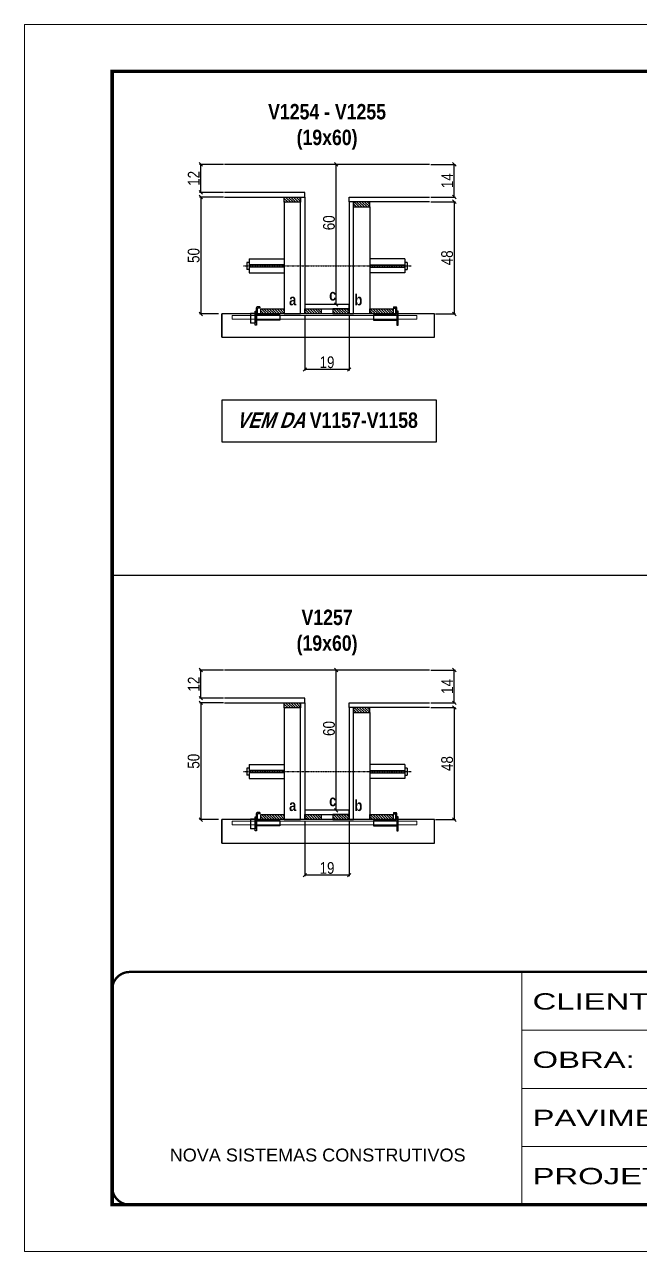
# Model space of a CAD drawing. Extents: x 3309 to 9563, y -2522 to 14608.
# Drawn here: x 8078 to 8605, y 4369 to 5419 of the extents above; entities that cross this region are included whole.
import ezdxf

# ---------------------------------------------------------------- set-up
doc = ezdxf.new("R2010")
doc.units = 0
for name, pattern in [('CONTINUO', [0]), ('DASHED', [0.75, 0.5, -0.25]), ('HIDDEN', [0.375, 0.25, -0.125])]:
    doc.linetypes.add(name, pattern=pattern)
for name, color, linetype in [('barrote', 251, 'Continuous'), ('COTA', 241, 'Continuous'), ('detalhes', 4, 'Continuous'), ('NOMENCLATURA', 7, 'Continuous'), ('Painéis', 200, 'Continuous'), ('presilha', 1, 'Continuous'), ('SARR_2.2x10', 60, 'Continuous'), ('SARR_2.2x7', 40, 'Continuous'), ('SARR_3.5x7', 81, 'Continuous'), ('TENSOR', 3, 'Continuous')]:
    doc.layers.add(name, color=color, linetype=linetype)
for name, color, linetype, lineweight in [('CONCRETO', 251, 'Continuous', 25), ('Folhas', 255, 'Continuous', 9), ('SARRAFO DE PRESSAO', 251, 'DASHED', 9), ('SCO-___-LAJ', 2, 'Continuous', 0)]:
    doc.layers.add(name, color=color, linetype=linetype, lineweight=lineweight)
doc.styles.add('ARIAL', font='arial.ttf')
doc.styles.add('COTA TECNICA 2X', font='techl___.ttf', dxfattribs={"height": 10})
doc.styles.add('TECNICA', font='techb___.ttf', dxfattribs={"height": 10})
doc.styles.add('Tecnologia', font='')
doc.styles.get('Tecnologia').set_extended_font_data('Forgotten Futurist')
doc.dimstyles.new('SECAO', dxfattribs={"dimscale": 0.333333, "dimtxt": 5, "dimasz": 9, "dimexe": 3, "dimexo": 3, "dimgap": 3, "dimtad": 1, "dimdec": 1, "dimlfac": 0.5, "dimzin": 12, "dimdsep": 46, "dimtxsty": 'COTA TECNICA 2X', "dimblk1": 'OBLIQUE', "dimblk2": 'OBLIQUE', "dimsah": 1, "dimcen": 0.9, "dimclrd": 4, "dimclre": 4, "dimclrt": 240, "dimadec": 1, "dimazin": 3, "dimtfac": 1, "dimtdec": 1, "dimtmove": 0, "dimatfit": 3, "dimfxl": 1, "dimtolj": 1, "dimtzin": 12, "dimarcsym": 0})
pattern_1 = [(135, (41553.2587, -118340.598), (-1.122532015, -1.122532015), [])]
pattern_2 = [(135, (41553.2587, -118773.349), (-1.122532015, -1.122532015), [])]

# ---------------------------------------------------------------- blocks, each defined once
blk = doc.blocks.new('9999999999')
at = {"color": 30, "linetype": 'CONTINUO'}
for p, q in [((98564.6, 34230.2), (98564.6, 34429.4)), ((98564.6, 34379.6), (99584, 34379.6)), ((98564.6, 34329.8), (99488, 34329.8)), ((98564.6, 34280), (99488, 34280))]:
    blk.add_line(p, q, dxfattribs=at)
at = {"color": 30, "linetype": 'CONTINUO', "const_width": 2}
blk.add_lwpolyline([(99584, 34230.2), (99584, 34414.4, 0.414214), (99569, 34429.4), (98229, 34429.4, 0.414214), (98214, 34414.4), (98214, 34245.2, 0.414214), (98229, 34230.2), (99584, 34230.2)], format="xyb", dxfattribs=at)
at = {"layer": 'Folhas'}
blk.add_lwpolyline([(98139, 34190.2), (99624, 34190.2), (99624, 35240.2), (98139, 35240.2)], close=True, dxfattribs=at)
at = {"layer": 'Folhas', "color": 30, "const_width": 3}
blk.add_lwpolyline([(98214, 34230.2), (99584, 34230.2), (99584, 35200.2), (98214, 35200.2)], close=True, dxfattribs=at)
at = {"color": 7, "linetype": 'Continuous', "ltscale": 5, "style": 'ARIAL'}
blk.add_text('NOVA SISTEMAS CONSTRUTIVOS', height=11.059, dxfattribs=at).set_placement((98263.2, 34267.2))
at = {"layer": 'Folhas', "color": 7, "style": 'Tecnologia', "width": 1.5}
for s, p in [('CLIENTE:', (98573.7, 34397.2)), ('OBRA:', (98573.7, 34347.3)), ('PAVIMENTO:', (98573.7, 34297.5)), ('PROJETO:', (98573.7, 34247.7))]:
    blk.add_text(s, height=14, dxfattribs=at).set_placement(p)
blk = doc.blocks.new('_Oblique')
at = {"color": 0, "linetype": 'ByBlock', "lineweight": -2}
blk.add_line((-0.5, -0.5), (0.5, 0.5), dxfattribs=at)
blk = doc.blocks.new('*D2822')
at = {"layer": 'COTA', "color": 4, "lineweight": -2, "transparency": 16777216}
for p, q in [((8317.7, 5170.6), (8317.7, 5123.1)), ((8355.7, 5170.6), (8355.7, 5123.1)), ((8355.7, 5124.1), (8317.7, 5124.1))]:
    blk.add_line(p, q, dxfattribs=at)
at = {"layer": 'Defpoints', "color": 0, "transparency": 16777216}
for p in [(8317.7, 5171.6), (8355.7, 5171.6), (8317.7, 5124.1)]:
    blk.add_point(p, dxfattribs=at)
at = {"layer": 'COTA', "color": 4, "lineweight": -2, "transparency": 16777216, "xscale": 3, "yscale": 3, "zscale": 3, "rotation": 180}
blk.add_blockref('_Oblique', (8317.7, 5124.1), dxfattribs=at)
at = {"layer": 'COTA', "color": 4, "lineweight": -2, "transparency": 16777216, "xscale": 3, "yscale": 3, "zscale": 3}
blk.add_blockref('_Oblique', (8355.7, 5124.1), dxfattribs=at)
at = {"layer": 'COTA', "color": 240, "transparency": 16777216, "insert": (8336.7, 5130.2), "char_height": 10, "attachment_point": 5, "style": 'COTA TECNICA 2X'}
blk.add_mtext('\\A1;19', dxfattribs=at)
blk = doc.blocks.new('PRESILHA METÁLICA 1')
at = {"layer": 'presilha'}
for p, q in [((7.5, 10.6), (7.5, 19.9)), ((12, 21), (8.6, 21)), ((9, 11.6), (9, 18.9)), ((12, 19.5), (9.6, 19.5)), ((12, 21), (12, 19.5)), ((0, 13), (6, 13)), ((0, 13), (0, 0)), ((6, 0), (0, 0)), ((6, 15.5), (7.5, 15.5)), ((6, -2.5), (6, 15.5)), ((6, 13), (6, 0)), ((7.5, 15.5), (7.5, -2.5)), ((37.5, 4.1), (7.5, 4.1)), ((37.5, 11), (9.6, 11)), ((37.5, 11), (37.5, 4.1)), ((7.5, -2.5), (6, -2.5))]:
    blk.add_line(p, q, dxfattribs=at)
for centre, radius, start, end in [((8.6, 19.9), 1.14, 90, 180), ((9.6, 18.9), 0.57, 90, 180), ((9.6, 11.6), 0.57, 180, 270)]:
    blk.add_arc(centre, radius, start, end, dxfattribs=at)
blk = doc.blocks.new('PRESILHA METÁLICA 2')
at = {"layer": 'presilha'}
for p, q in [((-5.2, 23.5), (-5.2, 22)), ((-5.2, 23.5), (-1.9, 23.5)), ((-5.2, 22), (-2.8, 22)), ((-2.2, 14.1), (-2.2, 21.4)), ((0.8, 18), (-0.8, 18)), ((-0.8, 18), (-0.8, 0)), ((-0.8, 14.6), (-0.8, 22.4)), ((0.8, 0), (0.8, 18)), ((-30.8, 13.5), (-30.8, 6.6)), ((-30.8, 13.5), (-2.8, 13.5)), ((-30.8, 6.6), (-0.8, 6.6)), ((-0.8, 0), (0.8, 0))]:
    blk.add_line(p, q, dxfattribs=at)
for centre, radius, start, end in [((-2.8, 21.4), 0.57, 0, 90), ((-1.9, 22.4), 1.14, 0, 90), ((-2.8, 14.1), 0.57, 270, 0)]:
    blk.add_arc(centre, radius, start, end, dxfattribs=at)
blk = doc.blocks.new('*D2823')
at = {"layer": 'COTA', "color": 4, "lineweight": -2, "transparency": 16777216}
for p, q in [((8248, 5271.6), (8227.7, 5271.6)), ((8228.7, 5271.6), (8228.7, 5171.6)), ((8243.9, 5171.6), (8227.7, 5171.6))]:
    blk.add_line(p, q, dxfattribs=at)
at = {"layer": 'Defpoints', "color": 0, "transparency": 16777216}
for p in [(8249, 5271.6), (8228.7, 5171.6), (8244.9, 5171.6)]:
    blk.add_point(p, dxfattribs=at)
at = {"layer": 'COTA', "color": 4, "lineweight": -2, "transparency": 16777216, "xscale": 3, "yscale": 3, "zscale": 3}
for p, rotation in [((8228.7, 5271.6), 90), ((8228.7, 5171.6), 270)]:
    blk.add_blockref('_Oblique', p, dxfattribs=dict(at, rotation=rotation))
at = {"layer": 'COTA', "color": 240, "transparency": 16777216, "insert": (8222.6, 5221.6), "char_height": 10, "attachment_point": 5, "rotation": 90, "style": 'COTA TECNICA 2X'}
blk.add_mtext('\\A1;50', dxfattribs=at)
blk = doc.blocks.new('*D2824')
at = {"layer": 'COTA', "color": 4, "lineweight": -2, "transparency": 16777216}
for p, q in [((8425.4, 5267.6), (8446.6, 5267.6)), ((8445.6, 5267.6), (8445.6, 5171.6)), ((8429.5, 5171.6), (8446.6, 5171.6))]:
    blk.add_line(p, q, dxfattribs=at)
at = {"layer": 'Defpoints', "color": 0, "transparency": 16777216}
for p in [(8424.4, 5267.6), (8428.5, 5171.6), (8445.6, 5171.6)]:
    blk.add_point(p, dxfattribs=at)
at = {"layer": 'COTA', "color": 4, "lineweight": -2, "transparency": 16777216, "xscale": 3, "yscale": 3, "zscale": 3}
for p, rotation in [((8445.6, 5267.6), 90), ((8445.6, 5171.6), 270)]:
    blk.add_blockref('_Oblique', p, dxfattribs=dict(at, rotation=rotation))
at = {"layer": 'COTA', "color": 240, "transparency": 16777216, "insert": (8439.5, 5219.6), "char_height": 10, "attachment_point": 5, "rotation": 90, "style": 'COTA TECNICA 2X'}
blk.add_mtext('\\A1;48', dxfattribs=at)
blk = doc.blocks.new('*D2825')
at = {"layer": 'COTA', "color": 4, "lineweight": -2, "transparency": 16777216}
for p, q in [((8354.7, 5299.6), (8343.5, 5299.6)), ((8344.5, 5179.6), (8344.5, 5299.6)), ((8354.7, 5179.6), (8343.5, 5179.6))]:
    blk.add_line(p, q, dxfattribs=at)
at = {"layer": 'Defpoints', "color": 0, "transparency": 16777216}
for p in [(8344.5, 5299.6), (8355.7, 5299.6), (8355.7, 5179.6)]:
    blk.add_point(p, dxfattribs=at)
at = {"layer": 'COTA', "color": 4, "lineweight": -2, "transparency": 16777216, "xscale": 3, "yscale": 3, "zscale": 3}
for p, rotation in [((8344.5, 5299.6), 90), ((8344.5, 5179.6), 270)]:
    blk.add_blockref('_Oblique', p, dxfattribs=dict(at, rotation=rotation))
at = {"layer": 'COTA', "color": 240, "transparency": 16777216, "insert": (8338.4, 5249.6), "char_height": 10, "attachment_point": 5, "rotation": 90, "style": 'COTA TECNICA 2X'}
blk.add_mtext('\\A1;60', dxfattribs=at)
blk = doc.blocks.new('*D2826')
at = {"layer": 'COTA', "color": 4, "lineweight": -2, "transparency": 16777216}
for p, q in [((8425.4, 5299.6), (8446.6, 5299.6)), ((8445.6, 5271.6), (8445.6, 5299.6)), ((8425.4, 5271.6), (8446.6, 5271.6))]:
    blk.add_line(p, q, dxfattribs=at)
at = {"layer": 'Defpoints', "color": 0, "transparency": 16777216}
for p in [(8424.4, 5299.6), (8445.6, 5299.6), (8424.4, 5271.6)]:
    blk.add_point(p, dxfattribs=at)
at = {"layer": 'COTA', "color": 4, "lineweight": -2, "transparency": 16777216, "xscale": 3, "yscale": 3, "zscale": 3}
for p, rotation in [((8445.6, 5299.6), 90), ((8445.6, 5271.6), 270)]:
    blk.add_blockref('_Oblique', p, dxfattribs=dict(at, rotation=rotation))
at = {"layer": 'COTA', "color": 240, "transparency": 16777216, "insert": (8439.6, 5285.6), "char_height": 10, "attachment_point": 5, "rotation": 90, "style": 'COTA TECNICA 2X'}
blk.add_mtext('\\A1;14', dxfattribs=at)
blk = doc.blocks.new('*D2840')
at = {"layer": 'COTA', "color": 4, "lineweight": -2, "transparency": 16777216}
for p, q in [((8248, 5299.6), (8227.7, 5299.6)), ((8228.7, 5275.6), (8228.7, 5299.6)), ((8248, 5275.6), (8227.7, 5275.6))]:
    blk.add_line(p, q, dxfattribs=at)
at = {"layer": 'Defpoints', "color": 0, "transparency": 16777216}
for p in [(8228.7, 5299.6), (8249, 5299.6), (8249, 5275.6)]:
    blk.add_point(p, dxfattribs=at)
at = {"layer": 'COTA', "color": 4, "lineweight": -2, "transparency": 16777216, "xscale": 3, "yscale": 3, "zscale": 3}
for p, rotation in [((8228.7, 5299.6), 90), ((8228.7, 5275.6), 270)]:
    blk.add_blockref('_Oblique', p, dxfattribs=dict(at, rotation=rotation))
at = {"layer": 'COTA', "color": 240, "transparency": 16777216, "insert": (8222.6, 5287.6), "char_height": 10, "attachment_point": 5, "rotation": 90, "style": 'COTA TECNICA 2X'}
blk.add_mtext('\\A1;12', dxfattribs=at)
blk = doc.blocks.new('*D2841')
at = {"layer": 'COTA', "color": 4, "lineweight": -2, "transparency": 16777216}
for p, q in [((8317.7, 4737.8), (8317.7, 4690.3)), ((8355.7, 4737.8), (8355.7, 4690.3)), ((8355.7, 4691.3), (8317.7, 4691.3))]:
    blk.add_line(p, q, dxfattribs=at)
at = {"layer": 'Defpoints', "color": 0, "transparency": 16777216}
for p in [(8317.7, 4738.8), (8355.7, 4738.8), (8317.7, 4691.3)]:
    blk.add_point(p, dxfattribs=at)
at = {"layer": 'COTA', "color": 4, "lineweight": -2, "transparency": 16777216, "xscale": 3, "yscale": 3, "zscale": 3, "rotation": 180}
blk.add_blockref('_Oblique', (8317.7, 4691.3), dxfattribs=at)
at = {"layer": 'COTA', "color": 4, "lineweight": -2, "transparency": 16777216, "xscale": 3, "yscale": 3, "zscale": 3}
blk.add_blockref('_Oblique', (8355.7, 4691.3), dxfattribs=at)
at = {"layer": 'COTA', "color": 240, "transparency": 16777216, "insert": (8336.7, 4697.4), "char_height": 10, "attachment_point": 5, "style": 'COTA TECNICA 2X'}
blk.add_mtext('\\A1;19', dxfattribs=at)
blk = doc.blocks.new('*D2842')
at = {"layer": 'COTA', "color": 4, "lineweight": -2, "transparency": 16777216}
for p, q in [((8248, 4838.8), (8227.7, 4838.8)), ((8228.7, 4838.8), (8228.7, 4738.8)), ((8243.9, 4738.8), (8227.7, 4738.8))]:
    blk.add_line(p, q, dxfattribs=at)
at = {"layer": 'Defpoints', "color": 0, "transparency": 16777216}
for p in [(8249, 4838.8), (8228.7, 4738.8), (8244.9, 4738.8)]:
    blk.add_point(p, dxfattribs=at)
at = {"layer": 'COTA', "color": 4, "lineweight": -2, "transparency": 16777216, "xscale": 3, "yscale": 3, "zscale": 3}
for p, rotation in [((8228.7, 4838.8), 90), ((8228.7, 4738.8), 270)]:
    blk.add_blockref('_Oblique', p, dxfattribs=dict(at, rotation=rotation))
at = {"layer": 'COTA', "color": 240, "transparency": 16777216, "insert": (8222.6, 4788.8), "char_height": 10, "attachment_point": 5, "rotation": 90, "style": 'COTA TECNICA 2X'}
blk.add_mtext('\\A1;50', dxfattribs=at)
blk = doc.blocks.new('*D2843')
at = {"layer": 'COTA', "color": 4, "lineweight": -2, "transparency": 16777216}
for p, q in [((8425.4, 4834.8), (8446.6, 4834.8)), ((8445.6, 4834.8), (8445.6, 4738.8)), ((8429.5, 4738.8), (8446.6, 4738.8))]:
    blk.add_line(p, q, dxfattribs=at)
at = {"layer": 'Defpoints', "color": 0, "transparency": 16777216}
for p in [(8424.4, 4834.8), (8428.5, 4738.8), (8445.6, 4738.8)]:
    blk.add_point(p, dxfattribs=at)
at = {"layer": 'COTA', "color": 4, "lineweight": -2, "transparency": 16777216, "xscale": 3, "yscale": 3, "zscale": 3}
for p, rotation in [((8445.6, 4834.8), 90), ((8445.6, 4738.8), 270)]:
    blk.add_blockref('_Oblique', p, dxfattribs=dict(at, rotation=rotation))
at = {"layer": 'COTA', "color": 240, "transparency": 16777216, "insert": (8439.5, 4786.8), "char_height": 10, "attachment_point": 5, "rotation": 90, "style": 'COTA TECNICA 2X'}
blk.add_mtext('\\A1;48', dxfattribs=at)
blk = doc.blocks.new('*D2844')
at = {"layer": 'COTA', "color": 4, "lineweight": -2, "transparency": 16777216}
for p, q in [((8354.7, 4866.8), (8343.5, 4866.8)), ((8344.5, 4746.8), (8344.5, 4866.8)), ((8354.7, 4746.8), (8343.5, 4746.8))]:
    blk.add_line(p, q, dxfattribs=at)
at = {"layer": 'Defpoints', "color": 0, "transparency": 16777216}
for p in [(8344.5, 4866.8), (8355.7, 4866.8), (8355.7, 4746.8)]:
    blk.add_point(p, dxfattribs=at)
at = {"layer": 'COTA', "color": 4, "lineweight": -2, "transparency": 16777216, "xscale": 3, "yscale": 3, "zscale": 3}
for p, rotation in [((8344.5, 4866.8), 90), ((8344.5, 4746.8), 270)]:
    blk.add_blockref('_Oblique', p, dxfattribs=dict(at, rotation=rotation))
at = {"layer": 'COTA', "color": 240, "transparency": 16777216, "insert": (8338.4, 4816.8), "char_height": 10, "attachment_point": 5, "rotation": 90, "style": 'COTA TECNICA 2X'}
blk.add_mtext('\\A1;60', dxfattribs=at)
blk = doc.blocks.new('*D2845')
at = {"layer": 'COTA', "color": 4, "lineweight": -2, "transparency": 16777216}
for p, q in [((8425.4, 4866.8), (8446.6, 4866.8)), ((8445.6, 4838.8), (8445.6, 4866.8)), ((8425.4, 4838.8), (8446.6, 4838.8))]:
    blk.add_line(p, q, dxfattribs=at)
at = {"layer": 'Defpoints', "color": 0, "transparency": 16777216}
for p in [(8424.4, 4866.8), (8445.6, 4866.8), (8424.4, 4838.8)]:
    blk.add_point(p, dxfattribs=at)
at = {"layer": 'COTA', "color": 4, "lineweight": -2, "transparency": 16777216, "xscale": 3, "yscale": 3, "zscale": 3}
for p, rotation in [((8445.6, 4866.8), 90), ((8445.6, 4838.8), 270)]:
    blk.add_blockref('_Oblique', p, dxfattribs=dict(at, rotation=rotation))
at = {"layer": 'COTA', "color": 240, "transparency": 16777216, "insert": (8439.6, 4852.8), "char_height": 10, "attachment_point": 5, "rotation": 90, "style": 'COTA TECNICA 2X'}
blk.add_mtext('\\A1;14', dxfattribs=at)
blk = doc.blocks.new('*D2846')
at = {"layer": 'COTA', "color": 4, "lineweight": -2, "transparency": 16777216}
for p, q in [((8248, 4866.8), (8227.7, 4866.8)), ((8228.7, 4842.8), (8228.7, 4866.8)), ((8248, 4842.8), (8227.7, 4842.8))]:
    blk.add_line(p, q, dxfattribs=at)
at = {"layer": 'Defpoints', "color": 0, "transparency": 16777216}
for p in [(8228.7, 4866.8), (8249, 4866.8), (8249, 4842.8)]:
    blk.add_point(p, dxfattribs=at)
at = {"layer": 'COTA', "color": 4, "lineweight": -2, "transparency": 16777216, "xscale": 3, "yscale": 3, "zscale": 3}
for p, rotation in [((8228.7, 4866.8), 90), ((8228.7, 4842.8), 270)]:
    blk.add_blockref('_Oblique', p, dxfattribs=dict(at, rotation=rotation))
at = {"layer": 'COTA', "color": 240, "transparency": 16777216, "insert": (8222.6, 4854.8), "char_height": 10, "attachment_point": 5, "rotation": 90, "style": 'COTA TECNICA 2X'}
blk.add_mtext('\\A1;12', dxfattribs=at)

msp = doc.modelspace()

# ---------------------------------------------------------------- hatches: boundary and pattern name
at = {"layer": 'SARR_2.2x10'}
h = msp.add_hatch(dxfattribs=at)
h.set_pattern_fill('ANSI31', color=256, scale=0.5, angle=90)
h.set_pattern_definition([(135, (41473.6587, -118340.598), (-1.122532015, -1.122532015), [])])
h.paths.add_polyline_path([(8280.12, 5175.97), (8280.12, 5171.57), (8300.12, 5171.57), (8300.12, 5175.97)])
h = msp.add_hatch(dxfattribs=at)
h.set_pattern_fill('ANSI31', color=256, scale=0.5, angle=90)
h.set_pattern_definition([(135, (41566.8587, -118340.598), (-1.122532015, -1.122532015), [])])
h.paths.add_polyline_path([(8373.32, 5175.97), (8373.32, 5171.57), (8393.32, 5171.57), (8393.32, 5175.97)])
h = msp.add_hatch(dxfattribs=at)
h.set_pattern_fill('ANSI31', color=256, scale=0.5, angle=90)
h.set_pattern_definition([(135, (41473.6587, -118773.349), (-1.122532015, -1.122532015), [])])
h.paths.add_polyline_path([(8280.12, 4743.22), (8280.12, 4738.82), (8300.12, 4738.82), (8300.12, 4743.22)])
h = msp.add_hatch(dxfattribs=at)
h.set_pattern_fill('ANSI31', color=256, scale=0.5, angle=90)
h.set_pattern_definition([(135, (41566.8587, -118773.349), (-1.122532015, -1.122532015), [])])
h.paths.add_polyline_path([(8373.32, 4743.22), (8373.32, 4738.82), (8393.32, 4738.82), (8393.32, 4743.22)])
at = {"layer": 'SARR_2.2x7'}
h = msp.add_hatch(dxfattribs=at)
h.set_pattern_fill('ANSI31', color=256, scale=0.5, angle=90)
h.set_pattern_definition([(135, (41487.6587, -118244.998), (-1.122532015, -1.122532015), [])])
h.paths.add_polyline_path([(8314.12, 5271.57), (8314.12, 5267.17), (8300.12, 5267.17), (8300.12, 5271.57)])
h = msp.add_hatch(dxfattribs=at)
h.set_pattern_fill('ANSI31', color=256, scale=0.5, angle=90)
h.set_pattern_definition([(135, (41467.6587, -118248.998), (-1.122532015, -1.122532015), [])])
h.paths.add_polyline_path([(8359.32, 5267.57), (8359.32, 5263.17), (8373.32, 5263.17), (8373.32, 5267.57)])
h = msp.add_hatch(dxfattribs=at)
h.set_pattern_fill('ANSI31', color=256, scale=0.5, angle=90)
h.set_pattern_definition(pattern_1)
h.paths.add_polyline_path([(8331.72, 5171.57), (8331.72, 5175.97), (8317.72, 5175.97), (8317.72, 5171.57)])
h = msp.add_hatch(dxfattribs=at)
h.set_pattern_fill('ANSI31', color=256, scale=0.5, angle=90)
h.set_pattern_definition(pattern_1)
h.paths.add_polyline_path([(8341.72, 5175.97), (8341.72, 5171.57), (8355.72, 5171.57), (8355.72, 5175.97)])
h = msp.add_hatch(dxfattribs=at)
h.set_pattern_fill('ANSI31', color=256, scale=0.5, angle=90)
h.set_pattern_definition([(135, (41487.6587, -118677.749), (-1.122532015, -1.122532015), [])])
h.paths.add_polyline_path([(8314.12, 4838.82), (8314.12, 4834.42), (8300.12, 4834.42), (8300.12, 4838.82)])
h = msp.add_hatch(dxfattribs=at)
h.set_pattern_fill('ANSI31', color=256, scale=0.5, angle=90)
h.set_pattern_definition([(135, (41467.6587, -118681.749), (-1.122532015, -1.122532015), [])])
h.paths.add_polyline_path([(8359.32, 4834.82), (8359.32, 4830.42), (8373.32, 4830.42), (8373.32, 4834.82)])
h = msp.add_hatch(dxfattribs=at)
h.set_pattern_fill('ANSI31', color=256, scale=0.5, angle=90)
h.set_pattern_definition(pattern_2)
h.paths.add_polyline_path([(8331.72, 4738.82), (8331.72, 4743.22), (8317.72, 4743.22), (8317.72, 4738.82)])
h = msp.add_hatch(dxfattribs=at)
h.set_pattern_fill('ANSI31', color=256, scale=0.5, angle=90)
h.set_pattern_definition(pattern_2)
h.paths.add_polyline_path([(8341.72, 4743.22), (8341.72, 4738.82), (8355.72, 4738.82), (8355.72, 4743.22)])

# ---------------------------------------------------------------- linework, layer by layer
at = {"ltscale": 3}
for p, q in [((8270.12, 5218.74), (8270.12, 5206.74)), ((8270.12, 5218.74), (8300.12, 5218.74)), ((8403.32, 5218.74), (8373.32, 5218.74)), ((8403.32, 5218.74), (8403.32, 5206.74)), ((8268.12, 5215.74), (8268.12, 5209.74)), ((8270.12, 5215.74), (8268.12, 5215.74)), ((8270.12, 5209.74), (8268.12, 5209.74)), ((8300.12, 5213.74), (8270.12, 5213.74)), ((8300.12, 5211.74), (8270.12, 5211.74)), ((8373.32, 5213.74), (8403.32, 5213.74)), ((8373.32, 5211.74), (8403.32, 5211.74)), ((8405.32, 5215.74), (8403.32, 5215.74)), ((8403.32, 5209.74), (8405.32, 5209.74)), ((8405.32, 5215.74), (8405.32, 5209.74)), ((8270.12, 5206.74), (8300.12, 5206.74)), ((8403.32, 5206.74), (8373.32, 5206.74)), ((8268.12, 4782.99), (8268.12, 4776.99)), ((8270.12, 4782.99), (8268.12, 4782.99)), ((8270.12, 4785.99), (8270.12, 4773.99)), ((8270.12, 4785.99), (8300.12, 4785.99)), ((8300.12, 4780.99), (8270.12, 4780.99)), ((8300.12, 4778.99), (8270.12, 4778.99)), ((8403.32, 4785.99), (8373.32, 4785.99)), ((8373.32, 4780.99), (8403.32, 4780.99)), ((8373.32, 4778.99), (8403.32, 4778.99)), ((8403.32, 4785.99), (8403.32, 4773.99)), ((8405.32, 4782.99), (8403.32, 4782.99)), ((8405.32, 4782.99), (8405.32, 4776.99)), ((8270.12, 4776.99), (8268.12, 4776.99)), ((8270.12, 4773.99), (8300.12, 4773.99)), ((8403.32, 4773.99), (8373.32, 4773.99)), ((8403.32, 4776.99), (8405.32, 4776.99))]:
    msp.add_line(p, q, dxfattribs=at)
at = {"layer": 'barrote'}
for points in [[(8246.66, 5151.57), (8428.58, 5151.57), (8428.58, 5171.57), (8246.66, 5171.57)], [(8246.66, 4718.82), (8428.58, 4718.82), (8428.58, 4738.82), (8246.66, 4738.82)]]:
    msp.add_lwpolyline(points, close=True, dxfattribs=at)
at = {"layer": 'CONCRETO', "linetype": 'Continuous'}
for p, q in [((8424.42, 5299.57), (8249.02, 5299.57)), ((8424.42, 4866.82), (8249.02, 4866.82))]:
    msp.add_line(p, q, dxfattribs=at)
at = {"layer": 'COTA'}
msp.add_line((8152.87, 4947.91), (9522.87, 4947.91), dxfattribs=at)
at = {"layer": 'detalhes', "color": 250}
for p, q in [((8246.66, 5151.57), (8246.66, 5171.57)), ((8246.66, 4718.82), (8246.66, 4738.82))]:
    msp.add_line(p, q, dxfattribs=at)
at = {"layer": 'NOMENCLATURA', "elevation": 0}
msp.add_lwpolyline([(8246.99, 5098.21), (8430.01, 5098.21), (8430.01, 5061.75), (8246.99, 5061.75)], close=True, dxfattribs=at)
at = {"layer": 'Painéis', "linetype": 'Continuous', "elevation": 0}
for points in [[(8249.02, 5271.57), (8317.72, 5271.57), (8317.72, 5275.57), (8249.02, 5275.57)], [(8424.42, 5267.57), (8355.72, 5267.57), (8355.72, 5271.57), (8424.42, 5271.57)], [(8249.02, 4838.82), (8317.72, 4838.82), (8317.72, 4842.82), (8249.02, 4842.82)], [(8424.42, 4834.82), (8355.72, 4834.82), (8355.72, 4838.82), (8424.42, 4838.82)]]:
    msp.add_lwpolyline(points, dxfattribs=at)
at = {"layer": 'Painéis', "linetype": 'Continuous'}
for points in [[(8314.12, 5171.57), (8314.12, 5271.57), (8317.72, 5271.57), (8317.72, 5171.57)], [(8359.32, 5171.57), (8359.32, 5267.57), (8355.72, 5267.57), (8355.72, 5171.57)], [(8355.72, 5179.57), (8317.72, 5179.57), (8317.72, 5175.97), (8355.72, 5175.97)], [(8314.12, 4738.82), (8314.12, 4838.82), (8317.72, 4838.82), (8317.72, 4738.82)], [(8359.32, 4738.82), (8359.32, 4834.82), (8355.72, 4834.82), (8355.72, 4738.82)], [(8355.72, 4746.82), (8317.72, 4746.82), (8317.72, 4743.22), (8355.72, 4743.22)]]:
    msp.add_lwpolyline(points, close=True, dxfattribs=at)
at = {"layer": 'SARR_2.2x10'}
for points in [[(8280.12, 5175.97), (8300.12, 5175.97), (8300.12, 5171.57), (8280.12, 5171.57)], [(8373.32, 5175.97), (8393.32, 5175.97), (8393.32, 5171.57), (8373.32, 5171.57)], [(8280.12, 4743.22), (8300.12, 4743.22), (8300.12, 4738.82), (8280.12, 4738.82)], [(8373.32, 4743.22), (8393.32, 4743.22), (8393.32, 4738.82), (8373.32, 4738.82)]]:
    msp.add_lwpolyline(points, close=True, dxfattribs=at)
at = {"layer": 'SARR_2.2x7', "elevation": 0}
for points in [[(8300.12, 5271.57), (8314.12, 5271.57), (8314.12, 5267.17), (8300.12, 5267.17)], [(8373.32, 5267.57), (8359.32, 5267.57), (8359.32, 5263.17), (8373.32, 5263.17)], [(8300.12, 4838.82), (8314.12, 4838.82), (8314.12, 4834.42), (8300.12, 4834.42)], [(8373.32, 4834.82), (8359.32, 4834.82), (8359.32, 4830.42), (8373.32, 4830.42)]]:
    msp.add_lwpolyline(points, close=True, dxfattribs=at)
at = {"layer": 'SARR_2.2x7'}
for points in [[(8317.72, 5175.97), (8331.72, 5175.97), (8331.72, 5171.57), (8317.72, 5171.57)], [(8355.72, 5175.97), (8341.72, 5175.97), (8341.72, 5171.57), (8355.72, 5171.57)], [(8317.72, 4743.22), (8331.72, 4743.22), (8331.72, 4738.82), (8317.72, 4738.82)], [(8355.72, 4743.22), (8341.72, 4743.22), (8341.72, 4738.82), (8355.72, 4738.82)]]:
    msp.add_lwpolyline(points, close=True, dxfattribs=at)
at = {"layer": 'SARR_3.5x7'}
for points in [[(8314.12, 5267.17), (8300.12, 5267.17), (8300.12, 5171.57), (8314.12, 5171.57)], [(8359.32, 5263.17), (8373.32, 5263.17), (8373.32, 5171.57), (8359.32, 5171.57)], [(8314.12, 4834.42), (8300.12, 4834.42), (8300.12, 4738.82), (8314.12, 4738.82)], [(8359.32, 4830.42), (8373.32, 4830.42), (8373.32, 4738.82), (8359.32, 4738.82)]]:
    msp.add_lwpolyline(points, close=True, dxfattribs=at)
at = {"layer": 'SCO-___-LAJ', "color": 1}
for points in [[(8255.67, 5170.24), (8413.5, 5170.24), (8413.5, 5167.04), (8255.67, 5167.04)], [(8255.67, 4737.49), (8413.5, 4737.49), (8413.5, 4734.29), (8255.67, 4734.29)]]:
    msp.add_lwpolyline(points, close=True, dxfattribs=at)
at = {"layer": 'TENSOR', "linetype": 'HIDDEN', "ltscale": 0.5}
for p, q in [((8265.12, 5212.74), (8408.62, 5212.74)), ((8265.12, 4779.99), (8408.62, 4779.99))]:
    msp.add_line(p, q, dxfattribs=at)

# ---------------------------------------------------------------- block references
at = {"layer": 'presilha', "xscale": 0.6666666666666666, "yscale": 0.6666666666666666, "zscale": 0.6666666666666666}
for name, p in [('PRESILHA METÁLICA 1', (8271.25, 5163.6)), ('PRESILHA METÁLICA 2', (8397, 5161.94)), ('PRESILHA METÁLICA 1', (8271.25, 4730.85)), ('PRESILHA METÁLICA 2', (8397, 4729.19))]:
    msp.add_blockref(name, p, dxfattribs=at)
at = {"layer": 'SARRAFO DE PRESSAO', "color": 6, "linetype": 'ByBlock'}
msp.add_blockref('9999999999', (-90061.11, -29820.95), dxfattribs=at)

# ---------------------------------------------------------------- texts
at = {"layer": 'detalhes', "style": 'TECNICA'}
for s, p in [('c', (8338.54, 5183.04)), ('b', (8360.22, 5178.92)), ('a', (8304.25, 5178.93)), ('c', (8338.54, 4750.29)), ('a', (8304.25, 4746.18)), ('b', (8360.22, 4746.17))]:
    msp.add_text(s, height=9.6, dxfattribs=at).set_placement(p)
at = {"layer": 'NOMENCLATURA', "char_height": 13.2, "attachment_point": 2, "style": 'TECNICA'}
for s, insert in [('V1254 - V1255\\P(19x60)', (8336.75, 5351.27)), ('V1257\\P(19x60)', (8336.75, 4918.52))]:
    msp.add_mtext_dynamic_manual_height_columns(s, width=300.2766, gutter_width=1, heights=[0], dxfattribs=dict(at, insert=insert))
at = {"layer": 'NOMENCLATURA', "insert": (8336.72, 5087.25), "char_height": 13.2, "width": 300.2766, "attachment_point": 2, "style": 'TECNICA'}
msp.add_mtext('{\\Q19;VEM DA }V1157-V1158', dxfattribs=at)

# ---------------------------------------------------------------- dimensions: what is measured, and where the dimension line sits
at = {"layer": 'COTA'}
for base, p1, p2, picture, middle in [((8228.67, 5299.57), (8249.02, 5275.57), (8249.02, 5299.57), '*D2840', (8222.61, 5287.57)), ((8445.64, 5299.57), (8424.42, 5271.57), (8424.42, 5299.57), '*D2826', (8439.57, 5285.57)), ((8228.67, 5171.57, 0), (8249.02, 5271.57), (8244.91, 5171.57, 0), '*D2823', (8222.56, 5221.57, 0)), ((8445.64, 5171.57, 0), (8424.42, 5267.57), (8428.53, 5171.57, 0), '*D2824', (8439.54, 5219.57, 0)), ((8228.67, 4866.82), (8249.02, 4842.82), (8249.02, 4866.82), '*D2846', (8222.61, 4854.82)), ((8445.64, 4866.82), (8424.42, 4838.82), (8424.42, 4866.82), '*D2845', (8439.57, 4852.82)), ((8228.67, 4738.82, 0), (8249.02, 4838.82), (8244.91, 4738.82, 0), '*D2842', (8222.56, 4788.82, 0)), ((8445.64, 4738.82, 0), (8424.42, 4834.82), (8428.53, 4738.82, 0), '*D2843', (8439.54, 4786.82, 0))]:
    dim = msp.add_linear_dim(base=base, p1=p1, p2=p2, angle=90, dimstyle='SECAO', dxfattribs=at)
    dim.commit()
    dim.dimension.update_dxf_attribs({"geometry": picture, "text_midpoint": middle})
for base, p1, p2, angle, picture, middle in [((8344.54, 5299.57), (8355.72, 5179.57), (8355.72, 5299.57), 90, '*D2825', (8344.54, 5249.57)), ((8317.72, 5124.1), (8355.72, 5171.57), (8317.72, 5171.57), 180, '*D2822', (8336.72, 5124.1)), ((8344.54, 4866.82), (8355.72, 4746.82), (8355.72, 4866.82), 90, '*D2844', (8344.54, 4816.82)), ((8317.72, 4691.35), (8355.72, 4738.82), (8317.72, 4738.82), 180, '*D2841', (8336.72, 4691.35))]:
    dim = msp.add_linear_dim(base=base, p1=p1, p2=p2, angle=angle, dimstyle='SECAO', dxfattribs=at)
    dim.commit()
    dim.dimension.update_dxf_attribs({"geometry": picture, "text_midpoint": middle, "dimtype": 160})

doc.saveas('drawing.dxf')
